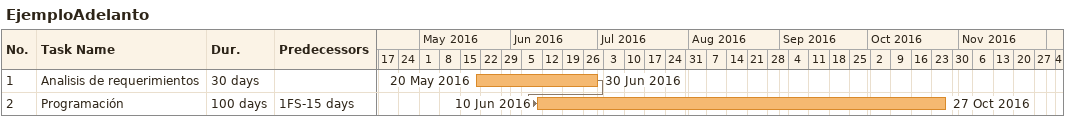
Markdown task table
EjemploAdelanto

| ID | Task | Duration | Start | Finish | Predecessors |
|---|---|---|---|---|---|
| 1 | Analisis de requerimientos | 30d | 2016-05-20 | 2016-06-30 |  |
| 2 | Programación | 100d | 2016-06-10 | 2016-10-27 | 1FS-15d |
